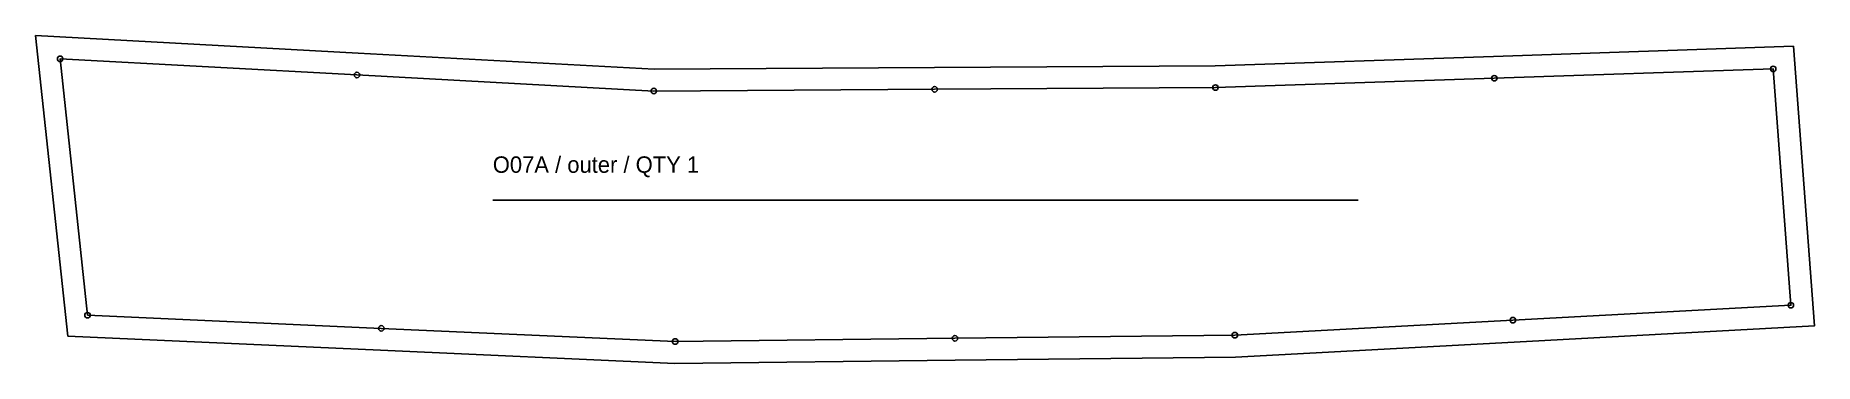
# Model space of a CAD drawing. Header units: millimetres. Extents: x -13 to 961, y -12 to 168.
import ezdxf

# ---------------------------------------------------------------- set-up
doc = ezdxf.new("R2010")
doc.units = ezdxf.units.MM
for name, color, linetype in [('BINDING', 4, 'Continuous'), ('CUT', 7, 'Continuous'), ('GRAIN', 3, 'Continuous'), ('ID', 7, 'Continuous'), ('NOTCH', 1, 'Continuous'), ('SEW', 5, 'Continuous'), ('ZIPPER', 1, 'Continuous')]:
    doc.layers.add(name, color=color, linetype=linetype)

msp = doc.modelspace()

# ---------------------------------------------------------------- linework, layer by layer
at = {"layer": 'BINDING'}
msp.add_lwpolyline([(0, 154.88), (15.02, 14.39)], dxfattribs=at)
at = {"layer": 'CUT'}
msp.add_lwpolyline([(4.18, 2.86), (-13.43, 167.63), (163.27, 158.02), (325.52, 149.25), (479, 150.18), (632.67, 151.13), (785.27, 156.24), (949.55, 161.75), (961.02, 8.58), (796.47, -0.28), (643.91, -8.5), (490.36, -10.24), (336.73, -12), (175.44, -4.77)], close=True, dxfattribs=at)
at = {"layer": 'GRAIN'}
msp.add_line((237.03, 77.44), (711.1, 77.44), dxfattribs=at)
at = {"layer": 'NOTCH'}
for centre in [(0, 154.88), (162.62, 146.03), (938.44, 149.37), (325.23, 137.25), (479.07, 138.18), (632.9, 139.13), (785.67, 144.25), (948.14, 19.9), (15.02, 14.39), (795.83, 11.7), (175.97, 7.22), (336.93, 0), (490.22, 1.76), (643.52, 3.49)]:
    msp.add_circle(centre, 1.5, dxfattribs=at)
at = {"layer": 'SEW'}
msp.add_lwpolyline([(15.02, 14.39), (175.97, 7.22), (336.93, 0), (490.22, 1.76), (643.52, 3.49), (795.83, 11.7), (948.14, 19.9), (938.44, 149.37), (785.67, 144.25), (632.9, 139.13), (479.07, 138.18), (325.23, 137.25), (162.62, 146.03), (0, 154.88)], close=True, dxfattribs=at)
at = {"layer": 'ZIPPER'}
msp.add_lwpolyline([(948.14, 19.9), (938.44, 149.37)], dxfattribs=at)

# ---------------------------------------------------------------- texts
at = {"layer": 'ID'}
msp.add_text('O07A / outer / QTY 1', height=9, dxfattribs=at).set_placement((237.03, 92.44))

doc.saveas('drawing.dxf')
